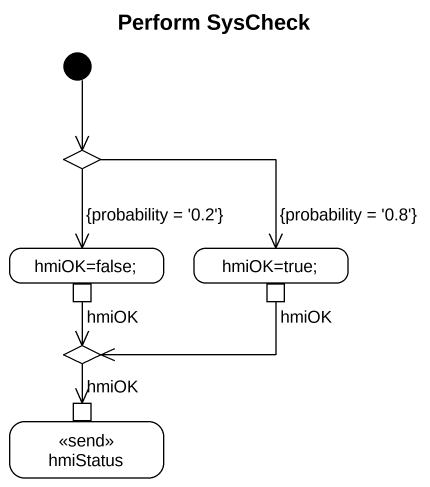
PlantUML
@startuml
title Perform SysCheck
hide empty description
state choice1 <<choice>>
state "hmiOK=false;" as hmiOK_false {
  state hmiOK <<outputPin>>
}
state "hmiOK=true;" as hmiOK_true {
  state "hmiOK" as hmiOK_2 <<outputPin>>
}
state choice2 <<choice>>
state hmiStatus <<send>> {
  state "hmiOK" as hmiOK_3 <<inputPin>>
}
[*] --> choice1
choice1 --> hmiOK_false : {probability = '0.2'}
choice1 -right-> hmiOK_true : {probability = '0.8'}
hmiOK --> choice2
hmiOK_2 -left-> choice2
choice2 --> hmiOK_3
@enduml
